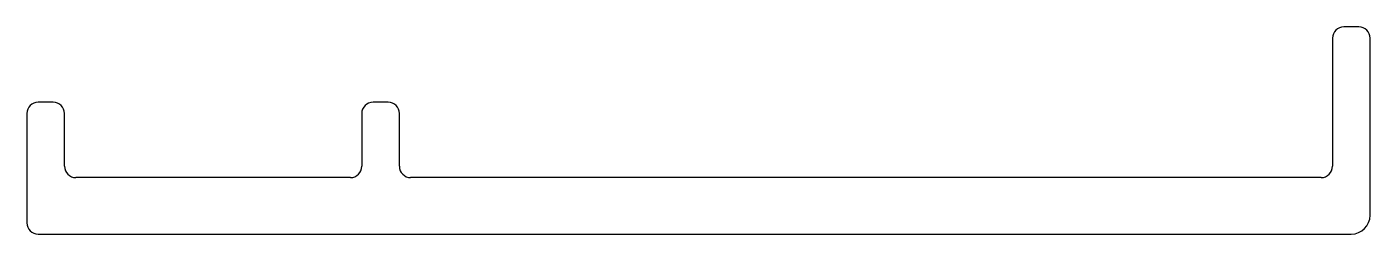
# Model space of a CAD drawing. Extents: x 63 to 98.7, y 22.7 to 28.2.
import ezdxf

# ---------------------------------------------------------------- set-up
doc = ezdxf.new("R2010")
doc.units = 0
doc.layers.get('0').update_dxf_attribs({"linetype": 'CONTINUOUS'})

msp = doc.modelspace()

# ---------------------------------------------------------------- linework, layer by layer
at = {"color": 0}
for p, q in [((97.729, 27.865), (97.729, 24.465)), ((98.429, 28.165), (98.029, 28.165)), ((98.729, 23.165), (98.729, 27.865)), ((63.729, 26.165), (63.329, 26.165)), ((72.629, 26.165), (72.229, 26.165)), ((63.029, 25.865), (63.029, 22.965)), ((64.029, 24.465), (64.029, 25.865)), ((71.929, 25.865), (71.929, 24.465)), ((72.929, 24.465), (72.929, 25.865)), ((71.629, 24.165), (64.329, 24.165)), ((97.429, 24.165), (73.229, 24.165)), ((63.329, 22.665), (98.229, 22.665))]:
    msp.add_line(p, q, dxfattribs=at)
for centre, radius, start, end in [((98.029, 27.865), 0.3, 90, 180), ((98.429, 27.865), 0.3, 0, 90), ((63.329, 25.865), 0.3, 90, 180), ((63.729, 25.865), 0.3, 0, 90), ((72.229, 25.865), 0.3, 90, 180), ((72.629, 25.865), 0.3, 0, 90), ((64.329, 24.465), 0.3, 180, 270), ((71.629, 24.465), 0.3, 270, 0), ((73.229, 24.465), 0.3, 180, 270), ((97.429, 24.465), 0.3, 270, 0), ((63.329, 22.965), 0.3, 180, 270), ((98.229, 23.165), 0.5, 270, 0)]:
    msp.add_arc(centre, radius, start, end, dxfattribs=at)

doc.saveas('drawing.dxf')
